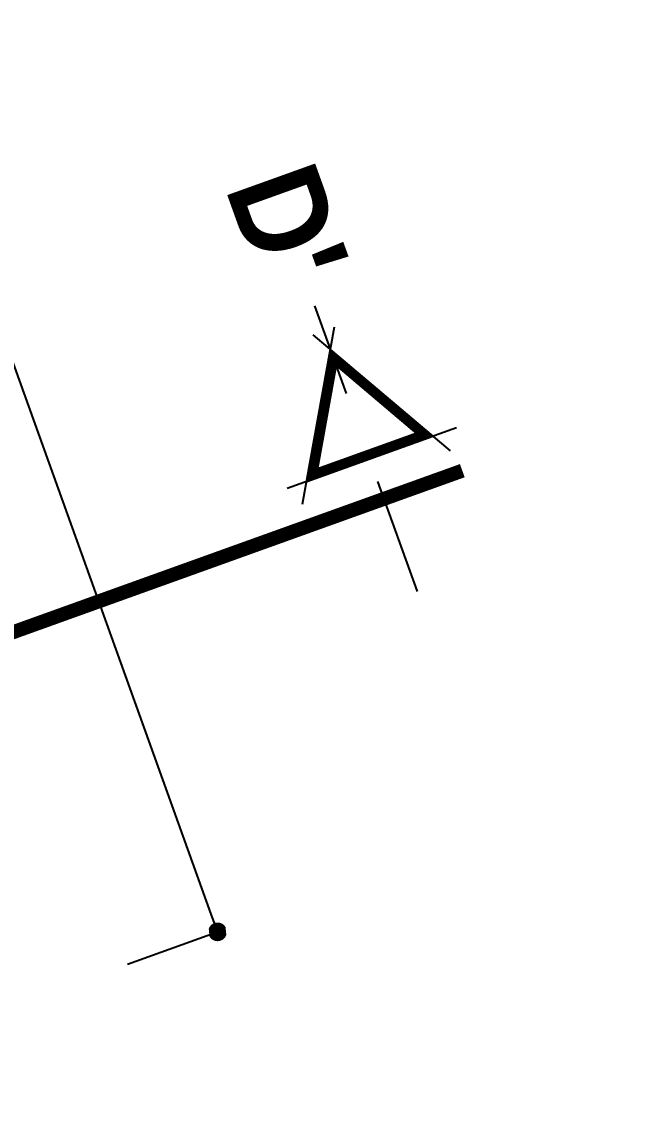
# Model space of a CAD drawing. Header units: millimetres. Extents: x 646993 to 648849, y 9708034 to 9709424.
# Drawn here: x 648240.798 to 648241.458, y 9709064.765 to 9709065.922 of the extents above; entities that cross this region are included whole.
import ezdxf

# ---------------------------------------------------------------- set-up
doc = ezdxf.new("R2010")
doc.units = ezdxf.units.MM
doc.header["$LTSCALE"] = 5
doc.header["$XCLIPFRAME"] = 2
for name, pattern in [('DASHDOT2', [0.5, 0.25, -0.125, 0, -0.125]), ('DOT', [6.35, 0, -6.35]), ('SLD-Centro', [19.05, 15.24, -1.27, 1.27, -1.27])]:
    doc.linetypes.add(name, pattern=pattern)
doc.layers.get('Defpoints').update_dxf_attribs({"color": 253})
doc.layers.add('01-Dimensiones', color=142, linetype='Continuous')
doc.layers.add('EB-Corte', color=7, linetype='Continuous')
doc.layers.add('LINEA CORTES', color=7, linetype='Continuous', true_color=0x000000)
doc.styles.add('Tex25', font='romans.shx', dxfattribs={"width": 0.8, "height": 0.055})
doc.styles.add('Tex40', font='romans.shx', dxfattribs={"width": 0.7, "height": 0.045})
doc.styles.add('tex50', font='romans.shx', dxfattribs={"width": 0.8, "height": 0.1})
doc.dimstyles.new('1_40', dxfattribs={"dimtxt": 0.055, "dimasz": 0.02, "dimexe": 0.06, "dimexo": 0, "dimgap": 0.025, "dimtad": 1, "dimzin": 1, "dimdsep": 46, "dimtxsty": 'Tex25', "dimblk": 'DOT', "dimcen": 0, "dimdle": 0.04, "dimclrd": 256, "dimclre": 256, "dimclrt": 7, "dimadec": 0, "dimazin": 0, "dimtfac": 1, "dimtix": 1, "dimtmove": 1, "dimatfit": 3, "dimldrblk": 'DOT', "dimfxl": 1, "dimtfill": 1, "dimtolj": 1, "dimtzin": 0, "dimlwd": -1, "dimlwe": -1, "dimarcsym": 0})
picture_1 = doc.add_image_def('image1.jpg', size_in_pixel=(1920, 925))
picture_2 = doc.add_image_def('image2.ecw', size_in_pixel=(12715, 11262))

# ---------------------------------------------------------------- blocks, each defined once
blk = doc.blocks.new('*U67')
at = {"layer": 'EB-Corte', "color": 252, "linetype": 'DASHDOT2', "ltscale": 0.1}
blk.add_lwpolyline([(0.4721, -0.1054), (0.4721, 0.2528)], dxfattribs=at)
at = {"layer": 'EB-Corte', "color": 252}
for points in [[(0.388, 0.0242), (0.4843, 0.191)], [(0.5561, 0.0242), (0.4598, 0.191)], [(0.5708, 0.0454), (0.3782, 0.0454)]]:
    blk.add_lwpolyline(points, dxfattribs=at)
blk.add_lwpolyline([(0.5438, 0.0454), (0.4721, 0.1697), (0.4003, 0.0454)], close=True, dxfattribs=at)
at = {"layer": 'EB-Corte', "color": 251, "true_color": 0x636466, "const_width": 0.01}
blk.add_lwpolyline([(0.5351, 0.0504), (0.4721, 0.1597), (0.409, 0.0504)], close=True, dxfattribs=at)
at = {"layer": 'EB-Corte', "color": 251, "linetype": 'SLD-Centro', "ltscale": 0.035, "true_color": 0x636466, "const_width": 0.015}
blk.add_lwpolyline([(-1.9955, 0), (0.561, 0)], dxfattribs=at)
blk = doc.blocks.new('_Dot')
at = {"color": 0, "linetype": 'ByBlock', "lineweight": -2}
blk.add_line((-0.5, 0), (-1, 0), dxfattribs=at)
at = {"color": 0, "linetype": 'ByBlock', "const_width": 0.5}
blk.add_lwpolyline([(-0.25, 0, 1), (0.25, 0, 1)], format="xyb", close=True, dxfattribs=at)
blk = doc.blocks.new('*D147')
at = {"layer": '01-Dimensiones', "linetype": 'DOT', "ltscale": 0.006, "transparency": 16777216}
for p, q in [((3.6897, 8.3914), (3.6897, 8.8443)), ((15.5397, 8.3914), (15.5397, 8.8443))]:
    blk.add_line(p, q, dxfattribs=at)
at = {"layer": '01-Dimensiones', "ltscale": 0.006, "transparency": 16777216}
blk.add_line((15.5197, 8.7843), (3.7097, 8.7843), dxfattribs=at)
at = {"layer": 'Defpoints', "color": 0, "ltscale": 0.006, "transparency": 16777216}
for p in [(3.6897, 8.7843), (3.6897, 8.3914), (15.5397, 8.3914)]:
    blk.add_point(p, dxfattribs=at)
at = {"layer": '01-Dimensiones', "ltscale": 0.006, "transparency": 16777216, "xscale": 0.02, "yscale": 0.02, "zscale": 0.02, "rotation": 180}
blk.add_blockref('_Dot', (3.6897, 8.7843), dxfattribs=at)
at = {"layer": '01-Dimensiones', "ltscale": 0.006, "transparency": 16777216, "xscale": 0.02, "yscale": 0.02, "zscale": 0.02}
blk.add_blockref('_Dot', (15.5397, 8.7843), dxfattribs=at)
at = {"layer": '01-Dimensiones', "color": 7, "ltscale": 0.006, "transparency": 16777216, "insert": (9.6147, 8.8318), "char_height": 0.045, "attachment_point": 5, "style": 'Tex40', "bg_fill": 3, "box_fill_scale": 1.1, "bg_fill_color": 256, "bg_fill_true_color": 13158600, "bg_fill_transparency": 0}
blk.add_mtext('\\A1;11.85', dxfattribs=at)
blk = doc.blocks.new('A$C322dc3b0')
at = {"rotation": 90}
blk.add_blockref('*U67', (15.1638, 8.6369), dxfattribs=at)
at = {"layer": 'LINEA CORTES', "insert": (14.853, 9.1608), "char_height": 0.1, "width": 0.129203, "attachment_point": 2, "style": 'tex50'}
blk.add_mtext("{\\fArial|b1|i0|c0|p34;\\W0.9;D'}", dxfattribs=at)
at = {"layer": '01-Dimensiones', "ltscale": 0.006}
dim = blk.add_aligned_dim(p1=(15.5397, 8.3914), p2=(3.6897, 8.3914), distance=-0.3928, dimstyle='1_40', override={"dimtxsty": 'Tex40'}, dxfattribs=at)
dim.commit()
dim.dimension.update_dxf_attribs({"geometry": '*D147', "text_midpoint": (9.6147, 8.8318)})

msp = doc.modelspace()

# ---------------------------------------------------------------- pictures from other files: only their frames are drawn
image = msp.add_image(picture_1, insert=(646993.0966, 9708530.288), size_in_units=(1855.5953, 893.9717), dxfattribs=dict(fade=50))
image.dxf.flags = 7
image = msp.add_image(picture_2, insert=(647823.3948, 9708681.3021), size_in_units=(875.2561, 775.2367))
image.set_boundary_path([(137.7367, 7886.9289), (1284.785, 10733.9487), (3099.5194, 10473.796), (3279.4486, 11095.645), (4006.6622, 11005.739), (8692.317, 9222.6056), (8944.2668, 8222.4178), (12055.5415, 4873.4234), (10090.5737, 1684.4841), (7313.6038, 2638.1317), (6090.657, 882.9792), (4284.081, 967.6072), (2002.3378, 2453.299), (3226.048, 5547.7923), (776.6223, 6701.9577), (969.512, 7416.5943), (137.7367, 7886.9289)])

# ---------------------------------------------------------------- next in the draw order: block references
at = {"rotation": 289.7679046147402}
msp.add_blockref('A$C322dc3b0', (648227.4858, 9709076.6003), dxfattribs=at)

doc.saveas('drawing.dxf')
